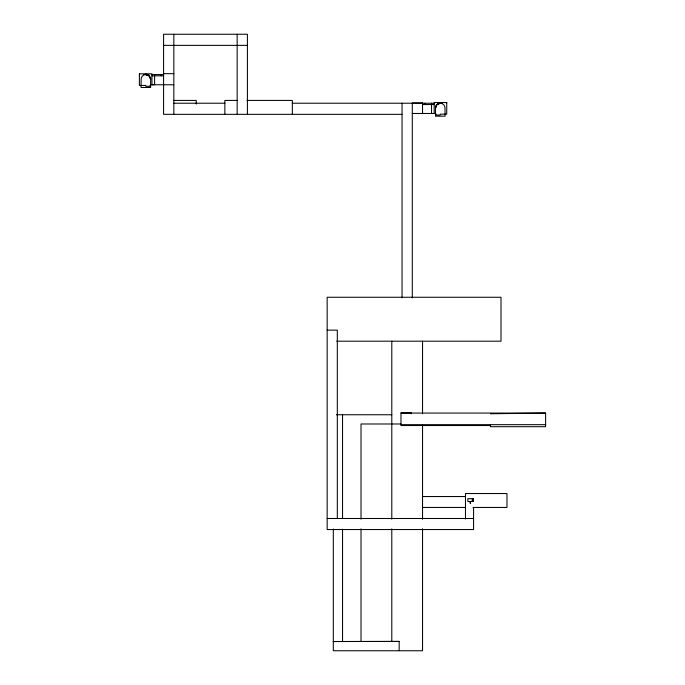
<?xml version="1.0" encoding="UTF-8"?>
<svg xmlns="http://www.w3.org/2000/svg" width="685" height="685" viewBox="0 0 685 685"><rect width="100%" height="100%" fill="white"/><g stroke="black" fill="none" stroke-linecap="round" stroke-linejoin="round"><path stroke-width="1.03" d="M440.241 102.544L440.241 103.247A4.744 4.744 0 0 0 435.497 107.99L436.884 104.642L440.241 103.247A4.744 4.744 0 0 1 444.976 107.99L445.104 116.176L435.497 116.176L435.497 106.098M435.497 107.99L436.884 104.642L440.241 103.247M446.534 103.247L446.731 102.544L434.179 102.544L434.179 113.47M472.265 501.043L473.138 499.348L472.265 499.348L472.265 501.043L473.138 501.043L473.138 499.348M490.434 413.766L545.602 413.064L545.602 426.695L490.434 426.695L490.434 424.666M153.329 84.76L151.959 84.76L151.959 73.834L139.398 73.834L139.398 85.445L145.888 85.445L145.888 86.301L149.964 86.301L149.964 85.445L150.631 85.445M399.184 641.434L333.312 641.52L399.184 641.434L399.184 650.75M163.587 45.364L247.405 45.364M163.587 73.655L173.836 73.655M143.79 74.545L148.739 74.545M151.625 74.545L163.587 74.545M151.959 75.838L163.587 75.838M150.631 84.769L173.836 84.769M173.382 100.421L196.235 100.421L196.235 104.086M237.507 100.421L224.86 100.421L224.86 114.335M247.002 100.421L292.341 100.421L292.341 114.335M173.836 103.221L224.86 103.221M292.341 103.221L422.542 103.221M412.293 103.247L434.504 103.247M438.22 103.247L442.339 103.247M422.542 104.54L434.179 104.54M412.293 113.47L435.497 113.47M435.497 114.147L436.165 114.147L436.165 115.011L440.241 115.011L440.241 114.147L446.731 114.147L446.731 102.544M402.044 114.335L163.587 114.335L163.587 34.25L247.405 34.25L247.405 114.335M327.156 330.136L337.311 330.136L337.311 518.494M336.695 341.19L501.009 341.19L501.009 297.264L327.156 297.264L327.156 529.548L473.575 529.548L473.575 507.448M400.982 413.064L545.602 413.064M336.386 414.75L391.794 414.75M400.982 423.989L361.012 423.989L361.012 519.187M400.982 424.666L545.602 424.666M490.306 425.531L400.982 425.531L400.982 412.875L411.24 412.875L411.24 413.766M422.542 496.531L465.483 496.531M422.542 507.448L465.483 507.448M472.933 507.448L506.977 507.448L506.977 493.534L465.483 493.534L465.483 519.024M327.156 518.494L473.575 518.494M422.542 103.247L412.293 103.221L412.293 297.924M150.631 77.388L150.631 87.474L141.024 87.474L141.153 79.289A4.744 4.744 0 0 1 145.888 74.545L149.244 75.932L150.631 79.289A4.744 4.744 0 0 0 145.888 74.545L145.888 73.834M145.888 74.545L149.244 75.932L150.631 79.289M139.398 73.834L139.594 74.545M431.533 103.247L431.533 113.47M424.914 103.247L424.914 104.54M422.542 102.356L422.542 113.47M422.542 341.19L422.542 413.766M422.542 425.051L422.542 519.213M422.542 528.811L422.542 650.75L333.312 650.75L333.312 529.017M402.044 103.221L402.044 297.855M391.794 341.19L391.794 519.187M391.794 528.811L391.794 641.434M361.012 528.811L361.012 641.126M342.543 414.75L342.543 518.511M342.543 529.205L342.543 641.52M237.156 34.25L237.156 114.335M173.836 34.25L173.836 114.335M161.215 74.545L161.215 75.838M154.596 74.545L154.596 84.769M470.552 503.021L470.227 503.466L470.107 502.319L470.552 503.021M473.215 498.663L467.855 498.663L467.855 501.523L473.215 501.523L473.215 498.663"/></g></svg>
